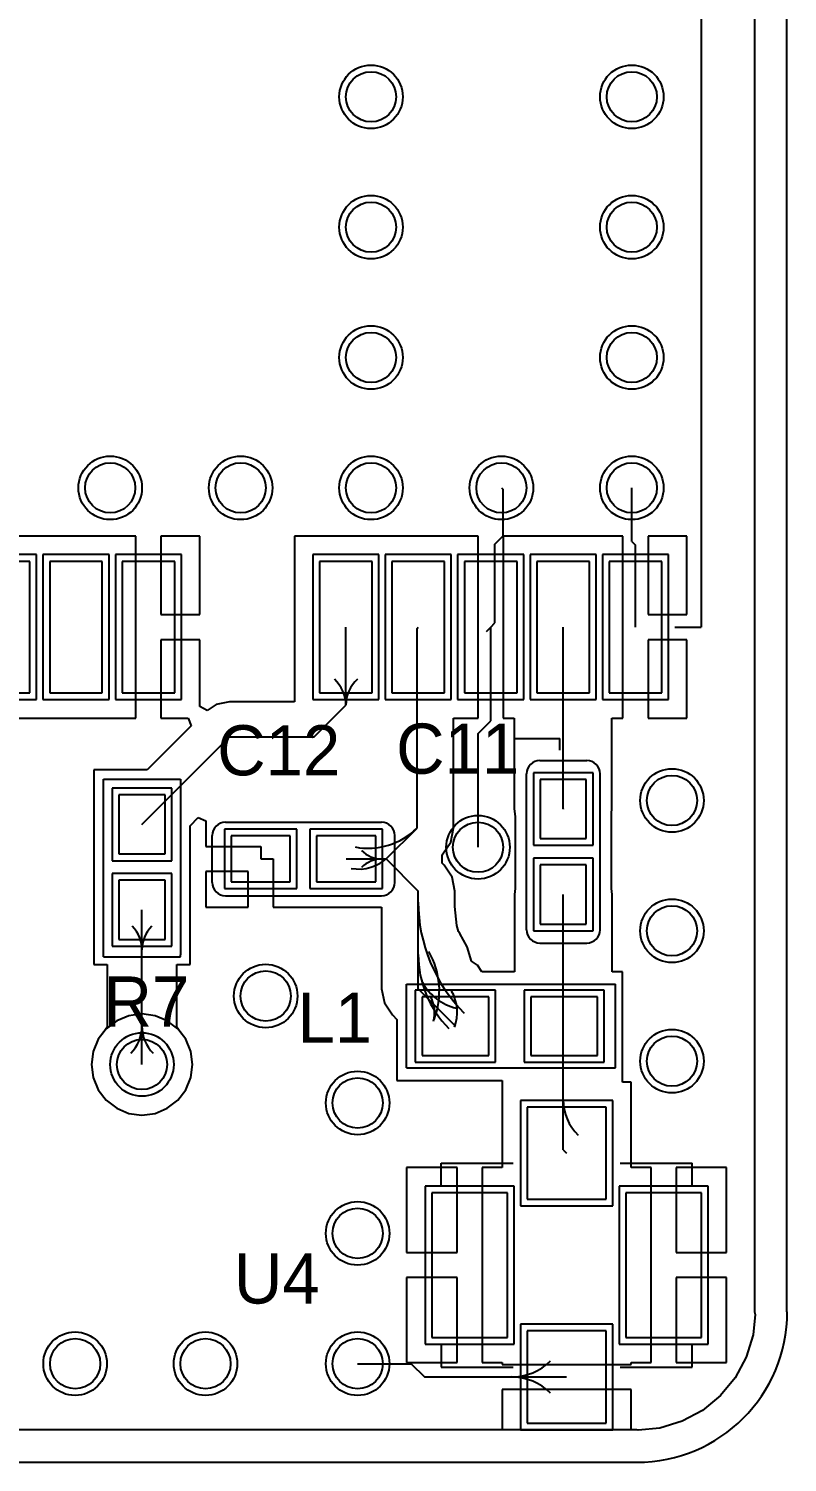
# Model space of a CAD drawing. Extents: x 99 to 149, y 18 to 126.
# Drawn here: x 135.72 to 147.24, y 56.02 to 77.8 of the extents above; entities that cross this region are included whole.
import ezdxf

# ---------------------------------------------------------------- set-up
doc = ezdxf.new("R2010")
doc.units = 0
doc.layers.get('0').update_dxf_attribs({"linetype": 'CONTINUOUS'})
for name, color, linetype in [('BOTTOMLAYER', 5, 'CONTINUOUS'), ('KEEPOUTLAYER', 6, 'CONTINUOUS'), ('TOPLAYER', 1, 'CONTINUOUS'), ('TOPOVERLAY', 2, 'CONTINUOUS'), ('TOPSOLDER', 216, 'CONTINUOUS')]:
    doc.layers.add(name, color=color, linetype=linetype)

# ---------------------------------------------------------------- blocks, each defined once
blk = doc.blocks.new('A______________12')
at = {"layer": 'TOPLAYER'}
for p, q in [((-1.1, 2.050004), (-1.1, 0.900003)), ((1.1, 2.050004), (-1.1, 2.050004)), ((1.1, 0.900003), (1.1, 2.050004)), ((-1.1, 0.900003), (1.1, 0.900003)), ((-1.000001, 0.599994), (-2.399998, 0.599994)), ((-2.399998, 0.599994), (-2.399998, -0.600004)), ((-1.000001, -0.600004), (-1.000001, 0.599994)), ((1.000001, 0.599999), (1.000001, -0.599999)), ((2.399998, 0.599999), (1.000001, 0.599999)), ((2.399998, -0.599999), (2.399998, 0.599999)), ((-2.399998, -0.600004), (-1.000001, -0.600004)), ((1.000001, -0.599999), (2.399998, -0.599999)), ((-1.1, -0.900003), (-1.1, -2.050004)), ((1.1, -0.900003), (-1.1, -0.900003)), ((1.1, -2.050004), (1.1, -0.900003)), ((-1.1, -2.050004), (1.1, -2.050004))]:
    blk.add_line(p, q, dxfattribs=at)
at = {"layer": 'TOPOVERLAY'}
for p, q in [((-1.5494, 1.904995), (-1.549403, 0.812795)), ((-1.2192, 1.905003), (-1.5494, 1.904995)), ((1.2192, 1.905003), (1.549403, 1.905003)), ((1.549403, 1.905003), (1.549403, 0.812795)), ((-1.549403, -0.8128), (-1.549403, -1.905005)), ((1.549403, -0.8128), (1.549403, -1.905005)), ((-1.549403, -1.905005), (-1.2192, -1.905005)), ((1.2192, -1.905005), (1.549403, -1.905005))]:
    blk.add_line(p, q, dxfattribs=at)
at = {"layer": 'TOPSOLDER'}
for p, q in [((-1.2016, 2.151604), (-1.2016, 0.798403)), ((1.2016, 2.151604), (-1.2016, 2.151604)), ((1.2016, 0.798403), (1.2016, 2.151604)), ((-0.898401, 0.701594), (-2.501598, 0.701594)), ((-2.501598, 0.701594), (-2.501598, -0.701604)), ((-1.2016, 0.798403), (1.2016, 0.798403)), ((-0.898401, -0.701604), (-0.898401, 0.701594)), ((0.898401, 0.701599), (0.898401, -0.701599)), ((2.501598, 0.701599), (0.898401, 0.701599)), ((2.501598, -0.701599), (2.501598, 0.701599)), ((-2.501598, -0.701604), (-0.898401, -0.701604)), ((-1.2016, -0.798403), (-1.2016, -2.151604)), ((1.2016, -0.798403), (-1.2016, -0.798403)), ((0.898401, -0.701599), (2.501598, -0.701599)), ((1.2016, -2.151604), (1.2016, -0.798403)), ((-1.2016, -2.151604), (1.2016, -2.151604))]:
    blk.add_line(p, q, dxfattribs=at)
blk = doc.blocks.new('NEO_M8N_13')
at = {"layer": 'TOPLAYER'}
for p, q in [((0.399999, 13.200002), (-0.399999, 13.200002)), ((-0.399999, 13.200002), (-0.399999, 11.2)), ((0.399999, 11.2), (0.399999, 13.200002)), ((1.5, 13.199999), (0.700001, 13.199999)), ((0.700001, 13.199999), (0.700001, 11.199998)), ((1.5, 11.199998), (1.5, 13.199999)), ((2.6, 13.200002), (1.800001, 13.200002)), ((1.800001, 13.200002), (1.800001, 11.2)), ((2.6, 11.2), (2.6, 13.200002)), ((3.7, 13.199999), (2.900002, 13.199999)), ((2.900002, 13.199999), (2.900002, 11.199998)), ((3.7, 11.199998), (3.7, 13.199999)), ((4.800001, 13.200002), (4.000002, 13.200002)), ((4.000002, 13.200002), (4.000002, 11.2)), ((4.800001, 11.2), (4.800001, 13.200002)), ((5.899998, 13.199999), (5.1, 13.199999)), ((5.1, 13.199999), (5.1, 11.199998)), ((5.899998, 11.199998), (5.899998, 13.199999)), ((6.999999, 13.200002), (6.2, 13.200002)), ((6.2, 13.200002), (6.2, 11.2)), ((6.999999, 11.2), (6.999999, 13.200002)), ((10, 13.200002), (9.200002, 13.200002)), ((9.200002, 13.200002), (9.200002, 11.2)), ((10, 11.2), (10, 13.200002)), ((11.100001, 13.199999), (10.300002, 13.199999)), ((10.300002, 13.199999), (10.300002, 11.199998)), ((11.100001, 11.199998), (11.100001, 13.199999)), ((12.199998, 13.200002), (11.4, 13.200002)), ((11.4, 13.200002), (11.4, 11.2)), ((12.199998, 11.2), (12.199998, 13.200002)), ((13.299999, 13.199999), (12.5, 13.199999)), ((12.5, 13.199999), (12.5, 11.199998)), ((13.299999, 11.199998), (13.299999, 13.199999)), ((14.399999, 13.200002), (13.600001, 13.200002)), ((13.600001, 13.200002), (13.600001, 11.2)), ((14.399999, 11.2), (14.399999, 13.200002)), ((-0.399999, 11.2), (0.399999, 11.2)), ((0.700001, 11.199998), (1.5, 11.199998)), ((1.800001, 11.2), (2.6, 11.2)), ((2.900002, 11.199998), (3.7, 11.199998)), ((4.000002, 11.2), (4.800001, 11.2)), ((5.1, 11.199998), (5.899998, 11.199998)), ((6.2, 11.2), (6.999999, 11.2)), ((9.200002, 11.2), (10, 11.2)), ((10.300002, 11.199998), (11.100001, 11.199998)), ((11.4, 11.2), (12.199998, 11.2)), ((12.5, 11.199998), (13.299999, 11.199998)), ((13.600001, 11.2), (14.399999, 11.2)), ((0.399999, 1.000001), (-0.399999, 1.000001)), ((-0.399999, 1.000001), (-0.399999, -1.000001)), ((0.399999, -1.000001), (0.399999, 1.000001)), ((1.499997, 1.000001), (0.699999, 1.000001)), ((0.699999, 1.000001), (0.699999, -1.000001)), ((1.499997, -1.000001), (1.499997, 1.000001)), ((2.6, 1.000001), (1.800001, 1.000001)), ((1.800001, 1.000001), (1.800001, -1.000001)), ((2.6, -1.000001), (2.6, 1.000001)), ((3.700003, 1.000001), (2.900004, 1.000001)), ((2.900004, 1.000001), (2.900004, -1.000001)), ((3.700003, -1.000001), (3.700003, 1.000001)), ((4.800001, 1.000001), (4.000002, 1.000001)), ((4.000002, 1.000001), (4.000002, -1.000001)), ((4.800001, -1.000001), (4.800001, 1.000001)), ((5.899998, 1.000001), (5.1, 1.000001)), ((5.1, 1.000001), (5.1, -1.000001)), ((5.899998, -1.000001), (5.899998, 1.000001)), ((6.999999, 1.000001), (6.2, 1.000001)), ((6.2, 1.000001), (6.2, -1.000001)), ((6.999999, -1.000001), (6.999999, 1.000001)), ((10, 1.000001), (9.200002, 1.000001)), ((9.200002, 1.000001), (9.200002, -1.000001)), ((10, -1.000001), (10, 1.000001)), ((11.100003, 1.000001), (10.300005, 1.000001)), ((10.300005, 1.000001), (10.300005, -1.000001)), ((11.100003, -1.000001), (11.100003, 1.000001)), ((12.199998, 1.000001), (11.4, 1.000001)), ((11.4, 1.000001), (11.4, -1.000001)), ((12.199998, -1.000001), (12.199998, 1.000001)), ((13.299996, 1.000001), (12.499998, 1.000001)), ((12.499998, 1.000001), (12.499998, -1.000001)), ((13.299996, -1.000001), (13.299996, 1.000001)), ((14.399999, 1.000001), (13.600001, 1.000001)), ((13.600001, 1.000001), (13.600001, -1.000001)), ((14.399999, -1.000001), (14.399999, 1.000001)), ((-0.399999, -1.000001), (0.399999, -1.000001)), ((0.699999, -1.000001), (1.499997, -1.000001)), ((1.800001, -1.000001), (2.6, -1.000001)), ((2.900004, -1.000001), (3.700003, -1.000001)), ((4.000002, -1.000001), (4.800001, -1.000001)), ((5.1, -1.000001), (5.899998, -1.000001)), ((6.2, -1.000001), (6.999999, -1.000001)), ((9.200002, -1.000001), (10, -1.000001)), ((10.300005, -1.000001), (11.100003, -1.000001)), ((11.4, -1.000001), (12.199998, -1.000001)), ((12.499998, -1.000001), (13.299996, -1.000001)), ((13.600001, -1.000001), (14.399999, -1.000001))]:
    blk.add_line(p, q, dxfattribs=at)
at = {"layer": 'TOPOVERLAY'}
for p, q in [((-0.999998, 12.200001), (-0.600001, 12.199998)), ((-0.999998, 0), (-0.999998, 12.200001)), ((14.599999, 12.200001), (15.000003, 12.199998)), ((15.000003, 12.199998), (15.000006, 0)), ((-2.144004, -0.757999), (-2.144004, 0.766)), ((-2.144004, 0.766), (-1.382004, 0.004)), ((-2.144004, -0.757999), (-1.382004, 0.004)), ((-0.999998, 0), (-0.600001, 0)), ((14.599999, 0), (15.000006, 0))]:
    blk.add_line(p, q, dxfattribs=at)
at = {"layer": 'TOPSOLDER'}
for p, q in [((0.501599, 13.301602), (-0.501599, 13.301602)), ((-0.501599, 13.301602), (-0.501599, 11.0984)), ((0.501599, 11.0984), (0.501599, 13.301602)), ((1.6016, 13.301599), (0.598401, 13.301599)), ((0.598401, 13.301599), (0.598401, 11.098398)), ((1.6016, 11.098398), (1.6016, 13.301599)), ((2.7016, 13.301602), (1.698401, 13.301602)), ((1.698401, 13.301602), (1.698401, 11.0984)), ((2.7016, 11.0984), (2.7016, 13.301602)), ((3.8016, 13.301599), (2.798402, 13.301599)), ((2.798402, 13.301599), (2.798402, 11.098398)), ((3.8016, 11.098398), (3.8016, 13.301599)), ((4.901601, 13.301602), (3.898402, 13.301602)), ((3.898402, 13.301602), (3.898402, 11.0984)), ((4.901601, 11.0984), (4.901601, 13.301602)), ((6.001598, 13.301599), (4.9984, 13.301599)), ((4.9984, 13.301599), (4.9984, 11.098398)), ((6.001598, 11.098398), (6.001598, 13.301599)), ((7.101599, 13.301602), (6.0984, 13.301602)), ((6.0984, 13.301602), (6.0984, 11.0984)), ((7.101599, 11.0984), (7.101599, 13.301602)), ((10.1016, 13.301602), (9.098402, 13.301602)), ((9.098402, 13.301602), (9.098402, 11.0984)), ((10.1016, 11.0984), (10.1016, 13.301602)), ((11.201601, 13.301599), (10.198402, 13.301599)), ((10.198402, 13.301599), (10.198402, 11.098398)), ((11.201601, 11.098398), (11.201601, 13.301599)), ((12.301598, 13.301602), (11.2984, 13.301602)), ((11.2984, 13.301602), (11.2984, 11.0984)), ((12.301598, 11.0984), (12.301598, 13.301602)), ((13.401599, 13.301599), (12.3984, 13.301599)), ((12.3984, 13.301599), (12.3984, 11.098398)), ((13.401599, 11.098398), (13.401599, 13.301599)), ((14.501599, 13.301602), (13.498401, 13.301602)), ((13.498401, 13.301602), (13.498401, 11.0984)), ((14.501599, 11.0984), (14.501599, 13.301602)), ((-0.501599, 11.0984), (0.501599, 11.0984)), ((0.598401, 11.098398), (1.6016, 11.098398)), ((1.698401, 11.0984), (2.7016, 11.0984)), ((2.798402, 11.098398), (3.8016, 11.098398)), ((3.898402, 11.0984), (4.901601, 11.0984)), ((4.9984, 11.098398), (6.001598, 11.098398)), ((6.0984, 11.0984), (7.101599, 11.0984)), ((9.098402, 11.0984), (10.1016, 11.0984)), ((10.198402, 11.098398), (11.201601, 11.098398)), ((11.2984, 11.0984), (12.301598, 11.0984)), ((12.3984, 11.098398), (13.401599, 11.098398)), ((13.498401, 11.0984), (14.501599, 11.0984)), ((0.501599, 1.101601), (-0.501599, 1.101601)), ((-0.501599, 1.101601), (-0.501599, -1.101601)), ((0.501599, -1.101601), (0.501599, 1.101601)), ((1.601597, 1.101601), (0.598399, 1.101601)), ((0.598399, 1.101601), (0.598399, -1.101601)), ((1.601597, -1.101601), (1.601597, 1.101601)), ((2.7016, 1.101601), (1.698401, 1.101601)), ((1.698401, 1.101601), (1.698401, -1.101601)), ((2.7016, -1.101601), (2.7016, 1.101601)), ((3.801603, 1.101601), (2.798404, 1.101601)), ((2.798404, 1.101601), (2.798404, -1.101601)), ((3.801603, -1.101601), (3.801603, 1.101601)), ((4.901601, 1.101601), (3.898402, 1.101601)), ((3.898402, 1.101601), (3.898402, -1.101601)), ((4.901601, -1.101601), (4.901601, 1.101601)), ((6.001598, 1.101601), (4.9984, 1.101601)), ((4.9984, 1.101601), (4.9984, -1.101601)), ((6.001598, -1.101601), (6.001598, 1.101601)), ((7.101599, 1.101601), (6.0984, 1.101601)), ((6.0984, 1.101601), (6.0984, -1.101601)), ((7.101599, -1.101601), (7.101599, 1.101601)), ((10.1016, 1.101601), (9.098402, 1.101601)), ((9.098402, 1.101601), (9.098402, -1.101601)), ((10.1016, -1.101601), (10.1016, 1.101601)), ((11.201603, 1.101601), (10.198405, 1.101601)), ((10.198405, 1.101601), (10.198405, -1.101601)), ((11.201603, -1.101601), (11.201603, 1.101601)), ((12.301598, 1.101601), (11.2984, 1.101601)), ((11.2984, 1.101601), (11.2984, -1.101601)), ((12.301598, -1.101601), (12.301598, 1.101601)), ((13.401596, 1.101601), (12.398398, 1.101601)), ((12.398398, 1.101601), (12.398398, -1.101601)), ((13.401596, -1.101601), (13.401596, 1.101601)), ((14.501599, 1.101601), (13.498401, 1.101601)), ((13.498401, 1.101601), (13.498401, -1.101601)), ((14.501599, -1.101601), (14.501599, 1.101601)), ((-0.501599, -1.101601), (0.501599, -1.101601)), ((0.598399, -1.101601), (1.601597, -1.101601)), ((1.698401, -1.101601), (2.7016, -1.101601)), ((2.798404, -1.101601), (3.801603, -1.101601)), ((3.898402, -1.101601), (4.901601, -1.101601)), ((4.9984, -1.101601), (6.001598, -1.101601)), ((6.0984, -1.101601), (7.101599, -1.101601)), ((9.098402, -1.101601), (10.1016, -1.101601)), ((10.198405, -1.101601), (11.201603, -1.101601)), ((11.2984, -1.101601), (12.301598, -1.101601)), ((12.398398, -1.101601), (13.401596, -1.101601)), ((13.498401, -1.101601), (14.501599, -1.101601))]:
    blk.add_line(p, q, dxfattribs=at)
blk = doc.blocks.new('R0402_20')
at = {"layer": 'TOPLAYER'}
for p, q in [((-0.850001, 0.349999), (-1.749999, 0.349999)), ((-1.749999, 0.349999), (-1.749999, -0.349999)), ((-0.850001, -0.349999), (-0.850001, 0.349999)), ((0.449999, 0.349999), (-0.449999, 0.349999)), ((-0.449999, 0.349999), (-0.449999, -0.349999)), ((0.449999, -0.349999), (0.449999, 0.349999)), ((-1.749999, -0.349999), (-0.850001, -0.349999)), ((-0.449999, -0.349999), (0.449999, -0.349999))]:
    blk.add_line(p, q, dxfattribs=at)
at = {"layer": 'TOPOVERLAY'}
for p, q in [((-2.011197, 0.5842), (-2.0112, -0.5842)), ((-2.011197, 0.5842), (0.6812, 0.5842)), ((0.6812, 0.5842), (0.6858, 0.5842)), ((0.6858, 0.5842), (0.6858, -0.584197)), ((-2.0112, -0.5842), (-1.9812, -0.5842)), ((0.6858, -0.584197), (-1.9812, -0.5842))]:
    blk.add_line(p, q, dxfattribs=at)
at = {"layer": 'TOPSOLDER'}
for p, q in [((-0.748401, 0.451599), (-1.851599, 0.451599)), ((-1.851599, 0.451599), (-1.851599, -0.451599)), ((-0.748401, -0.451599), (-0.748401, 0.451599)), ((0.551599, 0.451599), (-0.551599, 0.451599)), ((-0.551599, 0.451599), (-0.551599, -0.451599)), ((0.551599, -0.451599), (0.551599, 0.451599)), ((-1.851599, -0.451599), (-0.748401, -0.451599)), ((-0.551599, -0.451599), (0.551599, -0.451599))]:
    blk.add_line(p, q, dxfattribs=at)
blk = doc.blocks.new('R0603_24')
at = {"layer": 'TOPLAYER'}
for p, q in [((-1.3335, 0.4445), (-1.3335, -0.4445)), ((-0.3175, 0.4445), (-1.3335, 0.4445)), ((-0.3175, -0.4445), (-0.3175, 0.4445)), ((0.3175, 0.4445), (0.3175, -0.4445)), ((1.3335, 0.4445), (0.3175, 0.4445)), ((1.3335, -0.4445), (1.3335, 0.4445)), ((-1.3335, -0.4445), (-0.3175, -0.4445)), ((0.3175, -0.4445), (1.3335, -0.4445))]:
    blk.add_line(p, q, dxfattribs=at)
at = {"layer": 'TOPOVERLAY'}
for p, q in [((1.568503, 0.634997), (-1.606499, 0.635)), ((-1.606499, 0.635), (-1.606499, -0.634997)), ((1.568503, 0.634997), (1.568501, -0.635)), ((1.568501, -0.635), (-1.606499, -0.634997))]:
    blk.add_line(p, q, dxfattribs=at)
at = {"layer": 'TOPSOLDER'}
for p, q in [((-1.4351, 0.5461), (-1.4351, -0.5461)), ((-0.2159, 0.5461), (-1.4351, 0.5461)), ((-0.2159, -0.5461), (-0.2159, 0.5461)), ((0.2159, 0.5461), (0.2159, -0.5461)), ((1.4351, 0.5461), (0.2159, 0.5461)), ((1.4351, -0.5461), (1.4351, 0.5461)), ((-1.4351, -0.5461), (-0.2159, -0.5461)), ((0.2159, -0.5461), (1.4351, -0.5461))]:
    blk.add_line(p, q, dxfattribs=at)
blk = doc.blocks.new('C0402_32')
at = {"layer": 'TOPLAYER'}
for p, q in [((-0.850001, 0.349999), (-1.749999, 0.349999)), ((-1.749999, 0.349999), (-1.749999, -0.349999)), ((-0.850001, -0.349999), (-0.850001, 0.349999)), ((0.449999, 0.349999), (-0.449999, 0.349999)), ((-0.449999, 0.349999), (-0.449999, -0.349999)), ((0.449999, -0.349999), (0.449999, 0.349999)), ((-1.749999, -0.349999), (-0.850001, -0.349999)), ((-0.449999, -0.349999), (0.449999, -0.349999))]:
    blk.add_line(p, q, dxfattribs=at)
at = {"layer": 'TOPOVERLAY'}
for p, q in [((0.5334, 0.5588), (-1.8334, 0.5588)), ((-2.0366, 0.3556), (-2.0366, -0.3556)), ((0.7366, 0.3556), (0.7366, -0.3556)), ((0.5334, -0.5588), (-1.8334, -0.5588))]:
    blk.add_line(p, q, dxfattribs=at)
for centre, start, end in [((-1.8334, 0.3556), 90, 180), ((0.533397, 0.3556), 0, 90), ((-1.8334, -0.355597), -180, -90), ((0.533397, -0.3556), -90, 0)]:
    blk.add_arc(centre, 0.2032, start, end, dxfattribs=at)
at = {"layer": 'TOPSOLDER'}
for p, q in [((-0.748401, 0.451599), (-1.851599, 0.451599)), ((-1.851599, 0.451599), (-1.851599, -0.451599)), ((-0.748401, -0.451599), (-0.748401, 0.451599)), ((0.551599, 0.451599), (-0.551599, 0.451599)), ((-0.551599, 0.451599), (-0.551599, -0.451599)), ((0.551599, -0.451599), (0.551599, 0.451599)), ((-1.851599, -0.451599), (-0.748401, -0.451599)), ((-0.551599, -0.451599), (0.551599, -0.451599))]:
    blk.add_line(p, q, dxfattribs=at)
blk = doc.blocks.new('C0402_33')
at = {"layer": 'TOPLAYER'}
for p, q in [((-0.850001, 0.349999), (-1.749999, 0.349999)), ((-1.749999, 0.349999), (-1.749999, -0.349999)), ((-0.850001, -0.349999), (-0.850001, 0.349999)), ((0.449999, 0.349999), (-0.449999, 0.349999)), ((-0.449999, 0.349999), (-0.449999, -0.349999)), ((0.449999, -0.349999), (0.449999, 0.349999)), ((-1.749999, -0.349999), (-0.850001, -0.349999)), ((-0.449999, -0.349999), (0.449999, -0.349999))]:
    blk.add_line(p, q, dxfattribs=at)
at = {"layer": 'TOPOVERLAY'}
for p, q in [((0.533403, 0.5588), (-1.8334, 0.5588)), ((-2.0366, -0.3556), (-2.0366, 0.355603)), ((0.7366, -0.3556), (0.7366, 0.355603)), ((0.533403, -0.5588), (-1.8334, -0.5588))]:
    blk.add_line(p, q, dxfattribs=at)
for centre, start, end in [((-1.8334, 0.355597), -270, -180), ((0.533395, 0.3556), 0, 90), ((-1.8334, -0.355597), -180, -90), ((0.533397, -0.355597), -90, 0)]:
    blk.add_arc(centre, 0.2032, start, end, dxfattribs=at)
at = {"layer": 'TOPSOLDER'}
for p, q in [((-0.748401, 0.451599), (-1.851599, 0.451599)), ((-1.851599, 0.451599), (-1.851599, -0.451599)), ((-0.748401, -0.451599), (-0.748401, 0.451599)), ((0.551599, 0.451599), (-0.551599, 0.451599)), ((-0.551599, 0.451599), (-0.551599, -0.451599)), ((0.551599, -0.451599), (0.551599, 0.451599)), ((-1.851599, -0.451599), (-0.748401, -0.451599)), ((-0.551599, -0.451599), (0.551599, -0.451599))]:
    blk.add_line(p, q, dxfattribs=at)

msp = doc.modelspace()

# ---------------------------------------------------------------- linework, layer by layer
at = {"layer": 'BOTTOMLAYER'}
for p, q in [((146.745747, 108.077), (146.745747, 58.301001)), ((137.240477, 62.80259), (137.055113, 62.725808)), ((137.4394, 62.828777), (137.240477, 62.80259)), ((137.638323, 62.80259), (137.4394, 62.828777)), ((137.823687, 62.725808), (137.638323, 62.80259)), ((136.895934, 62.603667), (136.773793, 62.444488)), ((137.055113, 62.725808), (136.895934, 62.603667)), ((137.982866, 62.603667), (137.823687, 62.725808)), ((138.105007, 62.444488), (137.982866, 62.603667)), ((136.773793, 62.444488), (136.697011, 62.259124)), ((138.181789, 62.259124), (138.105007, 62.444488)), ((136.697011, 62.259124), (136.670824, 62.060201)), ((138.207976, 62.060201), (138.181789, 62.259124)), ((136.670824, 62.060201), (136.697011, 61.861278)), ((138.181789, 61.861278), (138.207976, 62.060201)), ((136.697011, 61.861278), (136.773793, 61.675914)), ((136.773793, 61.675914), (136.895934, 61.516735)), ((137.982866, 61.516735), (138.105007, 61.675914)), ((138.105007, 61.675914), (138.181789, 61.861278)), ((136.895934, 61.516735), (137.055113, 61.394594)), ((137.823687, 61.394594), (137.982866, 61.516735)), ((137.055113, 61.394594), (137.240477, 61.317812)), ((137.240477, 61.317812), (137.4394, 61.291625)), ((137.4394, 61.291625), (137.638323, 61.317812)), ((137.638323, 61.317812), (137.823687, 61.394594)), ((146.753382, 58.262611), (146.722589, 57.949963)), ((146.745747, 58.301001), (146.753382, 58.262611)), ((146.722589, 57.949963), (146.620194, 57.612415)), ((146.620194, 57.612415), (146.453916, 57.301328)), ((146.453916, 57.301328), (146.230142, 57.028659)), ((146.230142, 57.028659), (145.957473, 56.804885)), ((145.957473, 56.804885), (145.646386, 56.638607)), ((144.9578, 56.507055), (106.750978, 56.507055)), ((144.976017, 56.50343), (144.9578, 56.507055)), ((145.308838, 56.536212), (144.976017, 56.50343)), ((145.646386, 56.638607), (145.308838, 56.536212))]:
    msp.add_line(p, q, dxfattribs=at)
for centre in [(140.9192, 76.766801), (144.8816, 76.766801), (140.9192, 74.785601), (144.8816, 74.785601), (140.9192, 72.804401), (144.8816, 72.804401), (136.9568, 70.823201), (138.938, 70.823201), (140.9192, 70.823201), (142.9004, 70.823201), (144.8816, 70.823201), (145.4912, 66.073401), (142.5448, 65.362201), (145.4912, 64.092201), (139.319, 63.101601), (137.4394, 62.060201), (145.4912, 62.111001), (140.716, 61.476001), (140.716, 59.494801), (136.4234, 57.513601), (138.4046, 57.513601), (140.716, 57.513601)]:
    msp.add_circle(centre, 0.381, dxfattribs=at)
at = {"layer": 'KEEPOUTLAYER'}
for p, q in [((147.237801, 58.301001), (147.237801, 108.077)), ((101.5238, 56.015001), (144.9578, 56.015001))]:
    msp.add_line(p, q, dxfattribs=at)
msp.add_arc((144.9578, 58.301001), 2.286, 270, 360, dxfattribs=at)
at = {"layer": 'TOPLAYER'}
for p, q in [((146.745747, 108.077), (146.745747, 58.301001)), ((142.9004, 70.823201), (142.9258, 70.797801)), ((144.8816, 70.010401), (144.8816, 70.823201)), ((142.9258, 70.09383), (142.9258, 70.797801)), ((137.346499, 70.088001), (130.156001, 70.088001)), ((137.346499, 68.706746), (137.346499, 70.088001)), ((138.317999, 70.088001), (137.727499, 70.088001)), ((137.727499, 70.088001), (137.727499, 68.8975)), ((138.317999, 68.8975), (138.317999, 70.088001)), ((142.546499, 70.088001), (139.756002, 70.088001)), ((139.756002, 70.088001), (139.756002, 67.569502)), ((142.546499, 68.706746), (142.546499, 70.088001)), ((142.801995, 69.970025), (142.9258, 70.09383)), ((142.801995, 68.771996), (142.801995, 69.970025)), ((144.7465, 70.088001), (142.927499, 70.088001)), ((142.927499, 70.088001), (142.927499, 68.706746)), ((144.7465, 68.706746), (144.7465, 70.088001)), ((144.8816, 70.010401), (144.937, 69.955001)), ((144.937, 68.707), (144.937, 69.955001)), ((145.717999, 70.088001), (145.1275, 70.088001)), ((145.1275, 70.088001), (145.1275, 68.8975)), ((145.717999, 68.8975), (145.717999, 70.088001)), ((137.727499, 68.8975), (138.317999, 68.8975)), ((145.1275, 68.8975), (145.717999, 68.8975)), ((137.346499, 67.325999), (137.346499, 68.706746)), ((140.537001, 67.520002), (140.537001, 68.707)), ((141.6177, 68.687696), (141.637004, 68.707)), ((141.6177, 65.654301), (141.6177, 68.687696)), ((142.546499, 67.325999), (142.546499, 68.706746)), ((142.672006, 68.642006), (142.736999, 68.707)), ((142.736999, 68.707), (142.801995, 68.771996)), ((142.736999, 67.2816), (142.736999, 68.707)), ((142.927499, 68.706746), (142.927499, 67.325999)), ((143.836997, 65.946203), (143.836997, 68.707)), ((144.7465, 67.325999), (144.7465, 68.706746)), ((138.317999, 68.5165), (137.727499, 68.5165)), ((137.727499, 68.5165), (137.727499, 67.325999)), ((138.317999, 67.498735), (138.317999, 68.5165)), ((145.717999, 68.5165), (145.1275, 68.5165)), ((145.1275, 68.5165), (145.1275, 67.325999)), ((145.717999, 67.325999), (145.717999, 68.5165)), ((138.768201, 67.569504), (138.565034, 67.52909)), ((138.768214, 67.569502), (138.768201, 67.569504)), ((139.756002, 67.569502), (138.768214, 67.569502)), ((133.667901, 67.325999), (137.346499, 67.325999)), ((137.727499, 67.325999), (138.138855, 67.325999)), ((138.138855, 67.325999), (138.187458, 67.208667)), ((138.430005, 67.438867), (138.317999, 67.498735)), ((138.565034, 67.52909), (138.430005, 67.438867)), ((140.0556, 67.038601), (140.537001, 67.520002)), ((142.174498, 65.654301), (142.174498, 67.325999)), ((142.174498, 67.325999), (142.546499, 67.325999)), ((142.927499, 67.325999), (143.094042, 67.325999)), ((143.094042, 67.325999), (143.094042, 65.946203)), ((144.579952, 65.946203), (144.579952, 67.325999)), ((144.579952, 67.325999), (144.7465, 67.325999)), ((145.1275, 67.325999), (145.717999, 67.325999)), ((138.187458, 67.208667), (137.51959, 66.540799)), ((142.5448, 67.089401), (142.736999, 67.2816)), ((137.4394, 65.7098), (138.768201, 67.038601)), ((138.768201, 67.038601), (140.0556, 67.038601)), ((142.5448, 65.362201), (142.5448, 67.089401)), ((137.51959, 66.540799), (136.708401, 66.540799)), ((136.708401, 66.540799), (136.708401, 64.878801)), ((138.170399, 65.689991), (138.294468, 65.814059)), ((138.294468, 65.814059), (138.411801, 65.765456)), ((143.094042, 65.946203), (143.109201, 65.831065)), ((143.109201, 65.831065), (143.109201, 65.112001)), ((143.836997, 65.946203), (143.8402, 65.943)), ((144.571199, 65.879721), (144.579952, 65.946203)), ((144.571199, 65.112001), (144.571199, 65.879721)), ((138.170399, 64.878801), (138.170399, 65.689991)), ((138.411801, 65.765456), (138.411801, 65.374901)), ((141.1478, 65.184401), (141.6177, 65.654301)), ((142.132116, 65.441225), (142.174498, 65.654301)), ((138.411801, 65.374901), (139.243054, 65.374901)), ((139.243054, 65.374901), (139.243054, 65.184655)), ((142.011418, 65.260586), (142.132116, 65.441225)), ((139.243054, 65.184655), (139.4333, 65.184655)), ((139.4333, 65.184655), (139.4333, 64.453402)), ((140.5428, 65.184401), (141.1478, 65.184401)), ((141.1478, 65.184401), (141.637004, 64.695197)), ((141.998733, 65.247901), (142.011418, 65.260586)), ((141.998733, 65.120901), (141.998733, 65.247901)), ((139.0523, 64.993901), (138.411801, 64.993901)), ((138.411801, 64.993901), (138.411801, 64.453402)), ((139.0523, 64.453402), (139.0523, 64.993901)), ((142.030722, 65.088912), (141.998733, 65.120901)), ((142.15142, 64.908273), (142.030722, 65.088912)), ((143.109201, 65.112001), (143.109201, 64.73381)), ((144.571199, 64.73381), (144.571199, 65.112001)), ((136.708401, 64.878801), (136.708401, 63.578801)), ((138.170399, 63.578801), (138.170399, 64.878801)), ((142.193802, 64.695197), (142.15142, 64.908273)), ((143.109201, 64.73381), (143.097245, 64.643)), ((144.583155, 64.643), (144.571199, 64.73381)), ((141.637004, 63.209297), (141.637004, 64.695197)), ((142.193802, 64.459957), (142.193802, 64.695197)), ((143.097245, 64.643), (143.097245, 63.469901)), ((143.8402, 60.763), (143.8402, 64.643)), ((144.583155, 63.469901), (144.583155, 64.643)), ((137.4394, 62.060201), (137.4394, 64.4098)), ((138.411801, 64.453402), (139.0523, 64.453402)), ((139.4333, 64.453402), (141.080206, 64.453402)), ((141.080206, 64.453402), (141.080206, 63.209297)), ((142.222248, 64.171137), (142.193802, 64.459957)), ((142.249446, 64.08148), (142.222248, 64.171137)), ((142.270201, 64.050418), (142.249446, 64.08148)), ((142.269997, 64.050301), (142.270201, 64.050418)), ((142.378181, 63.847901), (142.269997, 64.050301)), ((142.443416, 63.63285), (142.378181, 63.847901)), ((142.536151, 63.570886), (142.443416, 63.63285)), ((136.708401, 63.578801), (136.908499, 63.578801)), ((136.908499, 63.578801), (136.908499, 62.639009)), ((137.970301, 62.639009), (137.970301, 63.578801)), ((137.970301, 63.578801), (138.170399, 63.578801)), ((142.603629, 63.469901), (142.536151, 63.570886)), ((143.097245, 63.469901), (142.603629, 63.469901)), ((144.7419, 63.469901), (144.583155, 63.469901)), ((144.7419, 61.818904), (144.7419, 63.469901)), ((141.080206, 63.209297), (141.122591, 62.996219)), ((141.637004, 63.209297), (142.2019, 62.644401)), ((141.122591, 62.996219), (141.243289, 62.815582)), ((141.243289, 62.815582), (141.3129, 62.745971)), ((136.862845, 62.560543), (136.773793, 62.444488)), ((136.893371, 62.60623), (136.862845, 62.560543)), ((136.895063, 62.606568), (136.893369, 62.60623)), ((136.893369, 62.60623), (136.893371, 62.60623)), ((136.908499, 62.639009), (136.895063, 62.606568)), ((137.983737, 62.606568), (137.970301, 62.639009)), ((137.985431, 62.60623), (137.983737, 62.606568)), ((138.015955, 62.560543), (137.985429, 62.60623)), ((137.985429, 62.60623), (137.985431, 62.60623)), ((138.105007, 62.444488), (138.015955, 62.560543)), ((141.3129, 62.722628), (141.311724, 62.716715)), ((141.311724, 62.716715), (141.3129, 62.710802)), ((141.3129, 62.745971), (141.3129, 62.722628)), ((141.3129, 62.710802), (141.3129, 61.818901)), ((136.773793, 62.444488), (136.697011, 62.259124)), ((138.181789, 62.259124), (138.105007, 62.444488)), ((136.697011, 62.259124), (136.670824, 62.060201)), ((138.207976, 62.060201), (138.181789, 62.259124)), ((136.670824, 62.060201), (136.697011, 61.861278)), ((138.181789, 61.861278), (138.207976, 62.060201)), ((136.697011, 61.861278), (136.773793, 61.675914)), ((136.773793, 61.675914), (136.895934, 61.516735)), ((137.982866, 61.516735), (138.105007, 61.675914)), ((138.105007, 61.675914), (138.181789, 61.861278)), ((141.3129, 61.818901), (142.909999, 61.818901)), ((142.909999, 61.818901), (142.909999, 61.793196)), ((142.909999, 61.793196), (142.910001, 61.793196)), ((142.910001, 61.793196), (142.910001, 60.493201)), ((144.741903, 61.818904), (144.7419, 61.818904)), ((144.741903, 61.793199), (144.741903, 61.818904)), ((144.871999, 61.793199), (144.741903, 61.793199)), ((144.871999, 60.493201), (144.871999, 61.793199)), ((136.895934, 61.516735), (137.055113, 61.394594)), ((137.823687, 61.394594), (137.982866, 61.516735)), ((137.055113, 61.394594), (137.240477, 61.317812)), ((137.240477, 61.317812), (137.4394, 61.291625)), ((137.4394, 61.291625), (137.638323, 61.317812)), ((137.638323, 61.317812), (137.823687, 61.394594)), ((143.8402, 60.763), (143.891, 60.7122)), ((142.225497, 60.493201), (141.459996, 60.493201)), ((141.459996, 60.493201), (141.459996, 59.202701)), ((142.225497, 59.202701), (142.225497, 60.493201)), ((142.910001, 60.493201), (142.606497, 60.493201)), ((142.606497, 60.493201), (142.606497, 59.011947)), ((145.175503, 60.493201), (144.871999, 60.493201)), ((145.175503, 59.011947), (145.175503, 60.493201)), ((146.322004, 60.493201), (145.556503, 60.493201)), ((145.556503, 60.493201), (145.556503, 59.202701)), ((146.322004, 59.202701), (146.322004, 60.493201)), ((141.459996, 59.202701), (142.225497, 59.202701)), ((145.556503, 59.202701), (146.322004, 59.202701)), ((142.606497, 59.011947), (142.606497, 57.531201)), ((145.175503, 57.531201), (145.175503, 59.011947)), ((142.225497, 58.821701), (141.459996, 58.821701)), ((141.459996, 58.821701), (141.459996, 57.531201)), ((142.225497, 57.531201), (142.225497, 58.821701)), ((146.322004, 58.821701), (145.556503, 58.821701)), ((145.556503, 58.821701), (145.556503, 57.531201)), ((146.322004, 57.531201), (146.322004, 58.821701)), ((146.753382, 58.262611), (146.722589, 57.949963)), ((146.745747, 58.301001), (146.753382, 58.262611)), ((146.722589, 57.949963), (146.620194, 57.612415)), ((141.459996, 57.531201), (142.225497, 57.531201)), ((142.606497, 57.531201), (142.910006, 57.531201)), ((142.910006, 57.531201), (142.910006, 57.502702)), ((144.872004, 57.502702), (144.872004, 57.531201)), ((144.872004, 57.531201), (145.175503, 57.531201)), ((145.556503, 57.531201), (146.322004, 57.531201)), ((146.620194, 57.612415), (146.453916, 57.301328)), ((140.716, 57.513601), (141.5288, 57.513601)), ((141.5288, 57.513601), (141.730199, 57.312202)), ((141.730199, 57.312202), (143.891005, 57.312202)), ((142.910006, 57.502702), (144.872004, 57.502702)), ((146.453916, 57.301328), (146.230142, 57.028659)), ((144.872004, 57.121702), (142.910006, 57.121702)), ((142.910006, 57.121702), (142.910006, 56.507055)), ((144.872004, 56.507055), (144.872004, 57.121702)), ((146.230142, 57.028659), (145.957473, 56.804885)), ((145.957473, 56.804885), (145.646386, 56.638607)), ((142.910006, 56.507055), (127.000005, 56.507055)), ((144.9578, 56.507055), (144.872004, 56.507055)), ((144.976017, 56.50343), (144.9578, 56.507055)), ((145.308838, 56.536212), (144.976017, 56.50343)), ((145.646386, 56.638607), (145.308838, 56.536212))]:
    msp.add_line(p, q, dxfattribs=at)
for centre in [(140.9192, 76.766801), (144.8816, 76.766801), (140.9192, 74.785601), (144.8816, 74.785601), (140.9192, 72.804401), (144.8816, 72.804401), (136.9568, 70.823201), (138.938, 70.823201), (140.9192, 70.823201), (142.9004, 70.823201), (144.8816, 70.823201), (145.4912, 66.073401), (142.5448, 65.362201), (145.4912, 64.092201), (139.319, 63.101601), (137.4394, 62.060201), (145.4912, 62.111001), (140.716, 61.476001), (140.716, 59.494801), (136.4234, 57.513601), (138.4046, 57.513601), (140.716, 57.513601)]:
    msp.add_circle(centre, 0.381, dxfattribs=at)
for centre, radius, start, end in [((140.005349, 67.52003), 0.531652, 0, 47.831), ((140.005349, 67.52003), 0.531652, 0, 47.831), ((141.068654, 67.52003), 0.531652, 132.169, 180), ((141.068654, 67.52003), 0.531652, 132.169, 180), ((140.875997, 66.395951), 1.048888, 259.105, 315), ((140.875997, 66.395951), 1.048888, 259.105, 315), ((140.733925, 65.657829), 0.627418, 259.105, 315), ((140.733925, 65.657829), 0.627418, 259.105, 315), ((141.089187, 65.630788), 0.446387, 225, 270), ((141.089187, 65.630788), 0.446387, 225, 270), ((141.089187, 64.738014), 0.446387, 90, 135), ((141.089187, 64.738014), 0.446387, 90, 135), ((144.023408, 64.529409), 2.386404, 180, 225), ((144.023408, 64.529409), 2.386404, 180, 225), ((136.931692, 63.802092), 0.507708, 0, 45), ((136.931692, 63.802092), 0.507708, 0, 45), ((137.947108, 63.802092), 0.507708, 135, 180), ((137.947108, 63.802092), 0.507708, 135, 180), ((143.226234, 63.732235), 1.58923, 180, 225), ((143.226234, 63.732235), 1.58923, 180, 225), ((140.754641, 63.175408), 1.202746, 339.006019, 30.000019), ((142.428656, 63.72765), 0.842061, 209.999986, 254.999986), ((141.378795, 62.847936), 0.507002, 344.999986, 29.999986), ((141.586488, 62.856194), 0.641955, 339.006019, 30.000019), ((136.856851, 62.64275), 0.582549, 315, 360), ((136.856851, 62.64275), 0.582549, 315, 360), ((138.021949, 62.64275), 0.582549, 180, 225), ((138.021949, 62.64275), 0.582549, 180, 225), ((144.603673, 61.524873), 0.763473, 180, 225), ((144.603673, 61.524873), 0.763473, 180, 225), ((143.055691, 58.147516), 0.835315, 270, 315), ((143.055691, 56.476887), 0.835315, 45, 90)]:
    msp.add_arc(centre, radius, start, end, dxfattribs=at)
at = {"layer": 'TOPOVERLAY'}
for p in [(143.1036, 67.013201), (143.7894, 66.835401)]:
    msp.add_line(p, (143.7894, 67.013201), dxfattribs=at)
at = {"layer": 'TOPSOLDER'}
for centre in [(140.9192, 76.766801), (144.8816, 76.766801), (140.9192, 74.785601), (144.8816, 74.785601), (140.9192, 72.804401), (144.8816, 72.804401), (136.9568, 70.823201), (138.938, 70.823201), (140.9192, 70.823201), (142.9004, 70.823201), (144.8816, 70.823201), (145.4912, 66.073401), (142.5448, 65.362201), (145.4912, 64.092201), (139.319, 63.101601), (137.4394, 62.060201), (145.4912, 62.111001), (140.716, 61.476001), (140.716, 59.494801), (136.4234, 57.513601), (138.4046, 57.513601), (140.716, 57.513601)]:
    msp.add_circle(centre, 0.4826, dxfattribs=at)

# ---------------------------------------------------------------- block references
for name, p, rotation in [('NEO_M8N_13', (130.937, 68.707), 360), ('C0402_33', (143.8402, 64.643), 270), ('R0402_20', (137.4394, 65.7098), 90), ('C0402_32', (139.2428, 65.184401), 180), ('R0603_24', (143.0274, 62.644401), 180), ('A______________12', (143.891, 59.012201), 90)]:
    msp.add_blockref(name, p, dxfattribs=dict(rotation=rotation))

# ---------------------------------------------------------------- texts
at = {"layer": 'TOPOVERLAY'}
for s, p in [('C12', (138.5824, 66.454401)), ('C11', (141.3002, 66.479801)), ('R7', (136.8552, 62.6364)), ('L1', (139.8016, 62.390401)), ('U4', (138.8364, 58.428001))]:
    msp.add_text(s, height=0.762, rotation=360, dxfattribs=at).set_placement(p)

doc.saveas('drawing.dxf')
